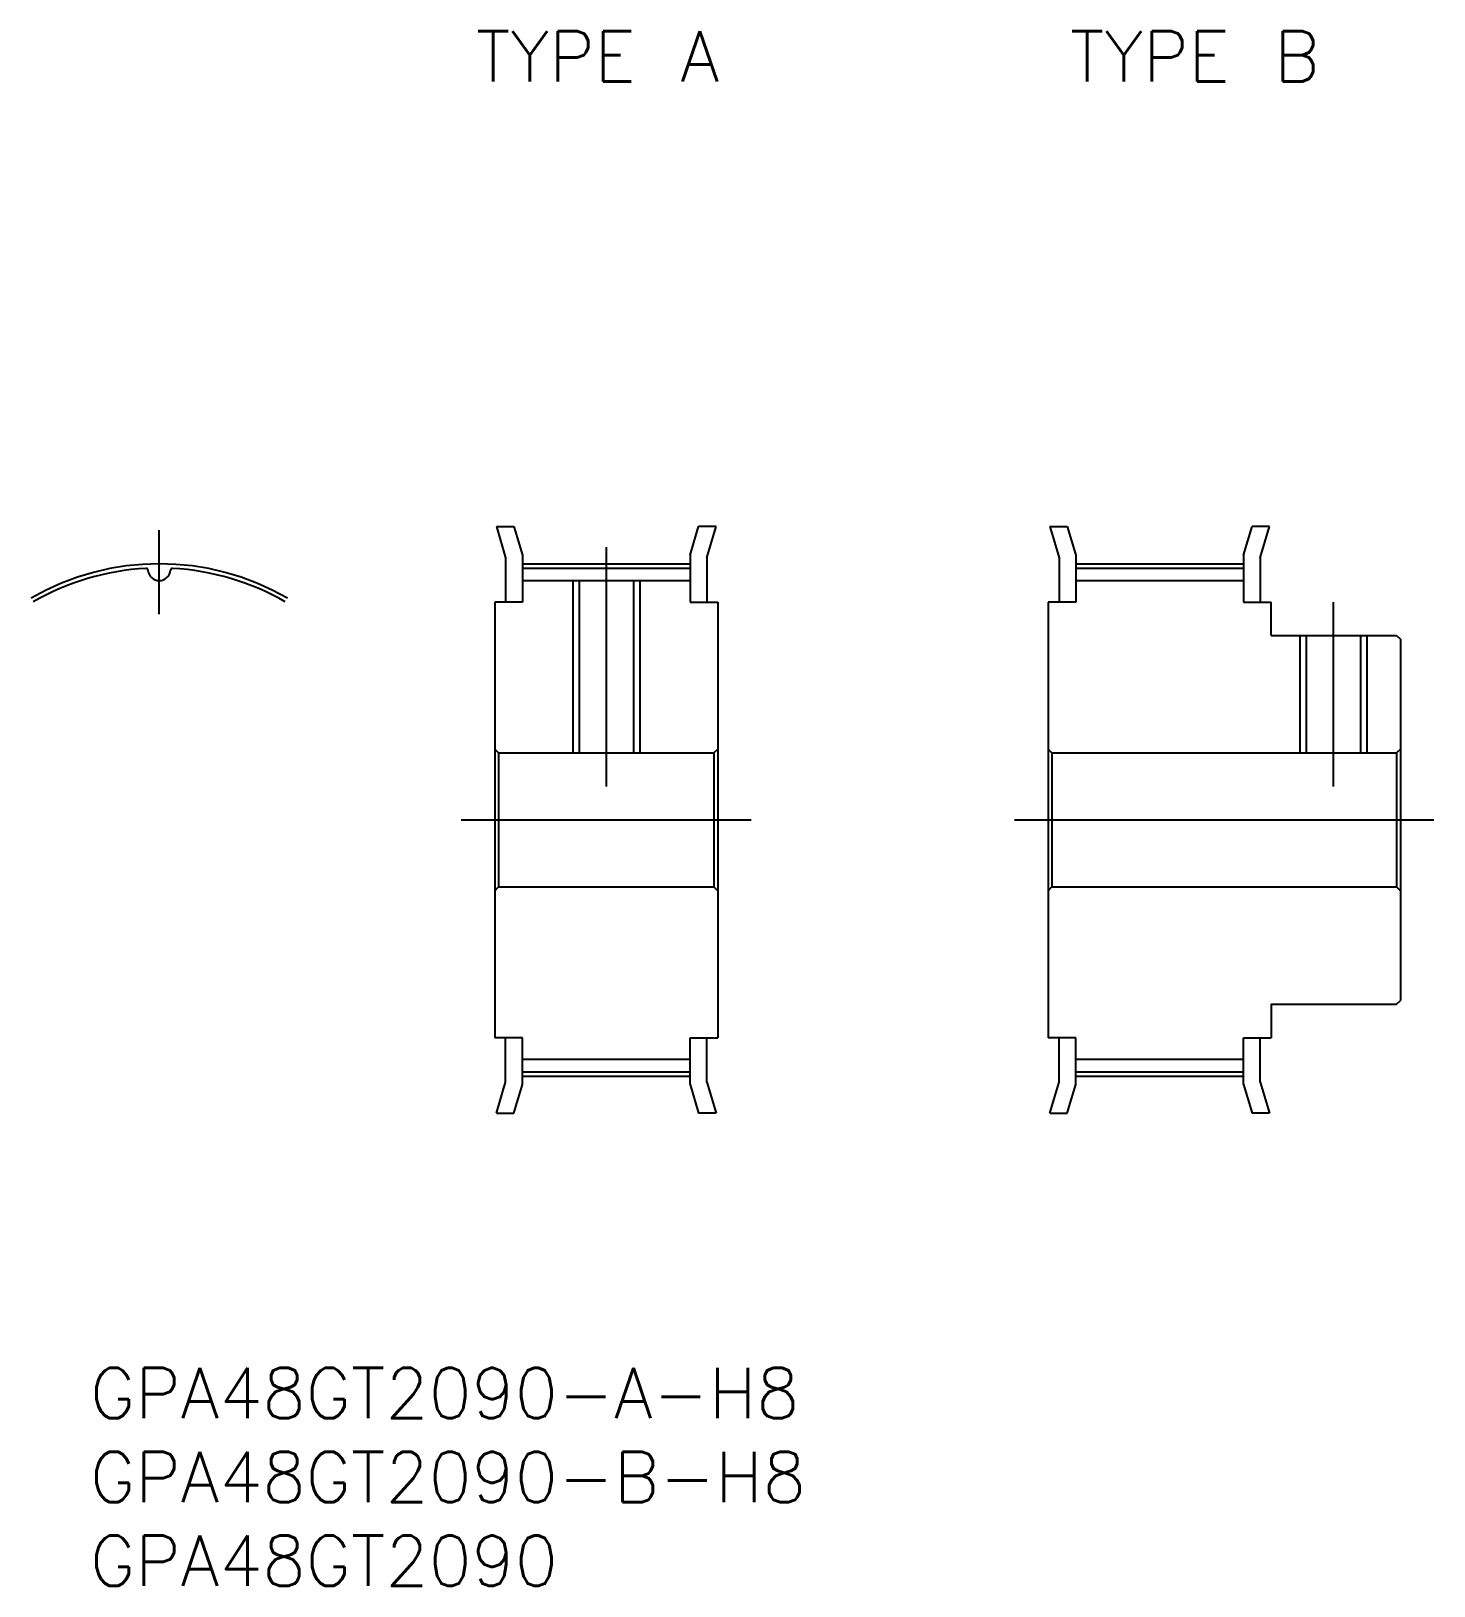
# Model space of a CAD drawing. Extents: x -7.6 to 76, y -45.7 to 47.1.
import ezdxf

# ---------------------------------------------------------------- set-up
doc = ezdxf.new("R2010")
doc.units = 0
doc.linetypes.add('CENTER', pattern=[50.8, 31.75, -6.35, 6.35, -6.35])
doc.layers.get('0').update_dxf_attribs({"linetype": 'CONTINUOUS'})
doc.layers.add('CENTER', color=1, linetype='CONTINUOUS')
doc.styles.get("Standard").update_dxf_attribs({"font": 'txt.shx', "height": 3, "bigfont": 'bigfont.shx'})

msp = doc.modelspace()

# ---------------------------------------------------------------- linework, layer by layer
at = {"color": 7, "linetype": 'CONTINUOUS'}
for p, q in [((20.1, 17.5), (20.65, 15.645)), ((20.1, 17.5), (21.143, 17.5)), ((21.143, 17.5), (21.65, 15.79)), ((31.65, 15.79), (32.157, 17.5)), ((33.2, 17.5), (32.157, 17.5)), ((32.65, 15.645), (33.2, 17.5)), ((53.1, 17.5), (53.65, 15.645)), ((53.1, 17.5), (54.143, 17.5)), ((54.143, 17.5), (54.65, 15.79)), ((64.65, 15.79), (65.157, 17.5)), ((66.2, 17.5), (65.157, 17.5)), ((65.65, 15.645), (66.2, 17.5)), ((21.65, 15.79), (21.65, 13)), ((31.65, 15.79), (31.65, 13)), ((54.65, 15.79), (54.65, 13)), ((64.65, 15.79), (64.65, 13)), ((20.65, 15.645), (20.65, 13)), ((21.65, 15.025), (31.65, 15.025)), ((32.65, 15.645), (32.65, 13)), ((53.65, 15.645), (53.65, 13)), ((54.65, 15.025), (64.65, 15.025)), ((65.65, 15.645), (65.65, 13)), ((21.65, 14.275), (31.65, 14.275)), ((25.029, 14.275), (25.029, 4)), ((28.271, 14.275), (28.271, 4)), ((54.65, 14.275), (64.65, 14.275)), ((20, 13), (20, -13)), ((21.65, 13), (20, 13)), ((31.65, 13), (33.3, 13)), ((33.3, 13), (33.3, -13)), ((53, 13), (53, -13)), ((54.65, 13), (53, 13)), ((64.65, 13), (66.3, 13)), ((66.3, 11), (66.3, 13)), ((66.3, 11), (73.775, 11)), ((68.379, 11), (68.379, 4)), ((71.621, 11), (71.621, 4)), ((73.775, 11), (74, 10.775)), ((74, 10.775), (74, -10.775)), ((20, 4.225), (20.225, 4)), ((20.225, 4), (33.075, 4)), ((20.225, 4), (20.225, -4)), ((33.3, 4.225), (33.075, 4)), ((33.075, 4), (33.075, -4)), ((53, 4.225), (53.225, 4)), ((53.225, 4), (73.775, 4)), ((53.225, 4), (53.225, -4)), ((74, 4.225), (73.775, 4)), ((73.775, 4), (73.775, -4)), ((20, -4.225), (20.225, -4)), ((20.225, -4), (33.075, -4)), ((33.3, -4.225), (33.075, -4)), ((53, -4.225), (53.225, -4)), ((53.225, -4), (73.775, -4)), ((74, -4.225), (73.775, -4)), ((66.3, -11), (73.775, -11)), ((66.3, -11), (66.3, -13)), ((73.775, -11), (74, -10.775)), ((21.65, -13), (20, -13)), ((20.65, -15.645), (20.65, -13)), ((21.65, -15.79), (21.65, -13)), ((31.65, -13), (33.3, -13)), ((31.65, -15.79), (31.65, -13)), ((32.65, -15.645), (32.65, -13)), ((54.65, -13), (53, -13)), ((53.65, -15.645), (53.65, -13)), ((54.65, -15.79), (54.65, -13)), ((64.65, -13), (66.3, -13)), ((64.65, -15.79), (64.65, -13)), ((65.65, -15.645), (65.65, -13)), ((21.65, -14.275), (31.65, -14.275)), ((54.65, -14.275), (64.65, -14.275)), ((20.1, -17.5), (20.65, -15.645)), ((21.65, -15.025), (31.65, -15.025)), ((32.65, -15.645), (33.2, -17.5)), ((53.1, -17.5), (53.65, -15.645)), ((54.65, -15.025), (64.65, -15.025)), ((65.65, -15.645), (66.2, -17.5)), ((21.143, -17.5), (21.65, -15.79)), ((31.65, -15.79), (32.157, -17.5)), ((54.143, -17.5), (54.65, -15.79)), ((64.65, -15.79), (65.157, -17.5)), ((20.1, -17.5), (21.143, -17.5)), ((33.2, -17.5), (32.157, -17.5)), ((53.1, -17.5), (54.143, -17.5)), ((66.2, -17.5), (65.157, -17.5))]:
    msp.add_line(p, q, dxfattribs=at)
at = {"color": 3, "linetype": 'CONTINUOUS'}
for p, q in [((24.65, 14.275), (24.65, 4)), ((28.65, 14.275), (28.65, 4)), ((68, 11), (68, 4)), ((72, 11), (72, 4))]:
    msp.add_line(p, q, dxfattribs=at)
at = {"color": 7, "linetype": 'CONTINUOUS'}
for centre, radius, start, end in [((0, 0), 15.025, 93.0188, 120), ((-0.785, 14.892), 0.113, 4.23786, 93.01868), ((0, 14.95), 0.675, 184.23786, 355.76214), ((0.785, 14.892), 0.112, 86.9812, 175.76214), ((0, 0), 15.025, 60, 86.9812)]:
    msp.add_arc(centre, radius, start, end, dxfattribs=at)
at = {"layer": 'CENTER', "color": 1, "linetype": 'CENTER'}
for p, q in [((0, 12.275), (0, 17.28)), ((26.65, 16.275), (26.65, 2)), ((21.65, 15.28), (31.65, 15.28)), ((54.65, 15.28), (64.65, 15.28)), ((70, 13), (70, 2)), ((18, 0), (35.3, 0)), ((51, 0), (76, 0)), ((21.65, -15.28), (31.65, -15.28)), ((54.65, -15.28), (64.65, -15.28))]:
    msp.add_line(p, q, dxfattribs=at)
msp.add_arc((0, 0), 15.28, 60, 120, dxfattribs=at)

# ---------------------------------------------------------------- texts
at = {"color": 7, "linetype": 'CONTINUOUS'}
for s, p in [('TYPE A', (18.885, 44.06)), ('TYPE B', (54.298, 44.06)), ('GPA48GT2090-A-H8', (-4.129, -35.695)), ('GPA48GT2090-B-H8', (-4.129, -40.695)), ('GPA48GT2090', (-4.129, -45.695))]:
    msp.add_text(s, height=3, dxfattribs=at).set_placement(p)

doc.saveas('drawing.dxf')
